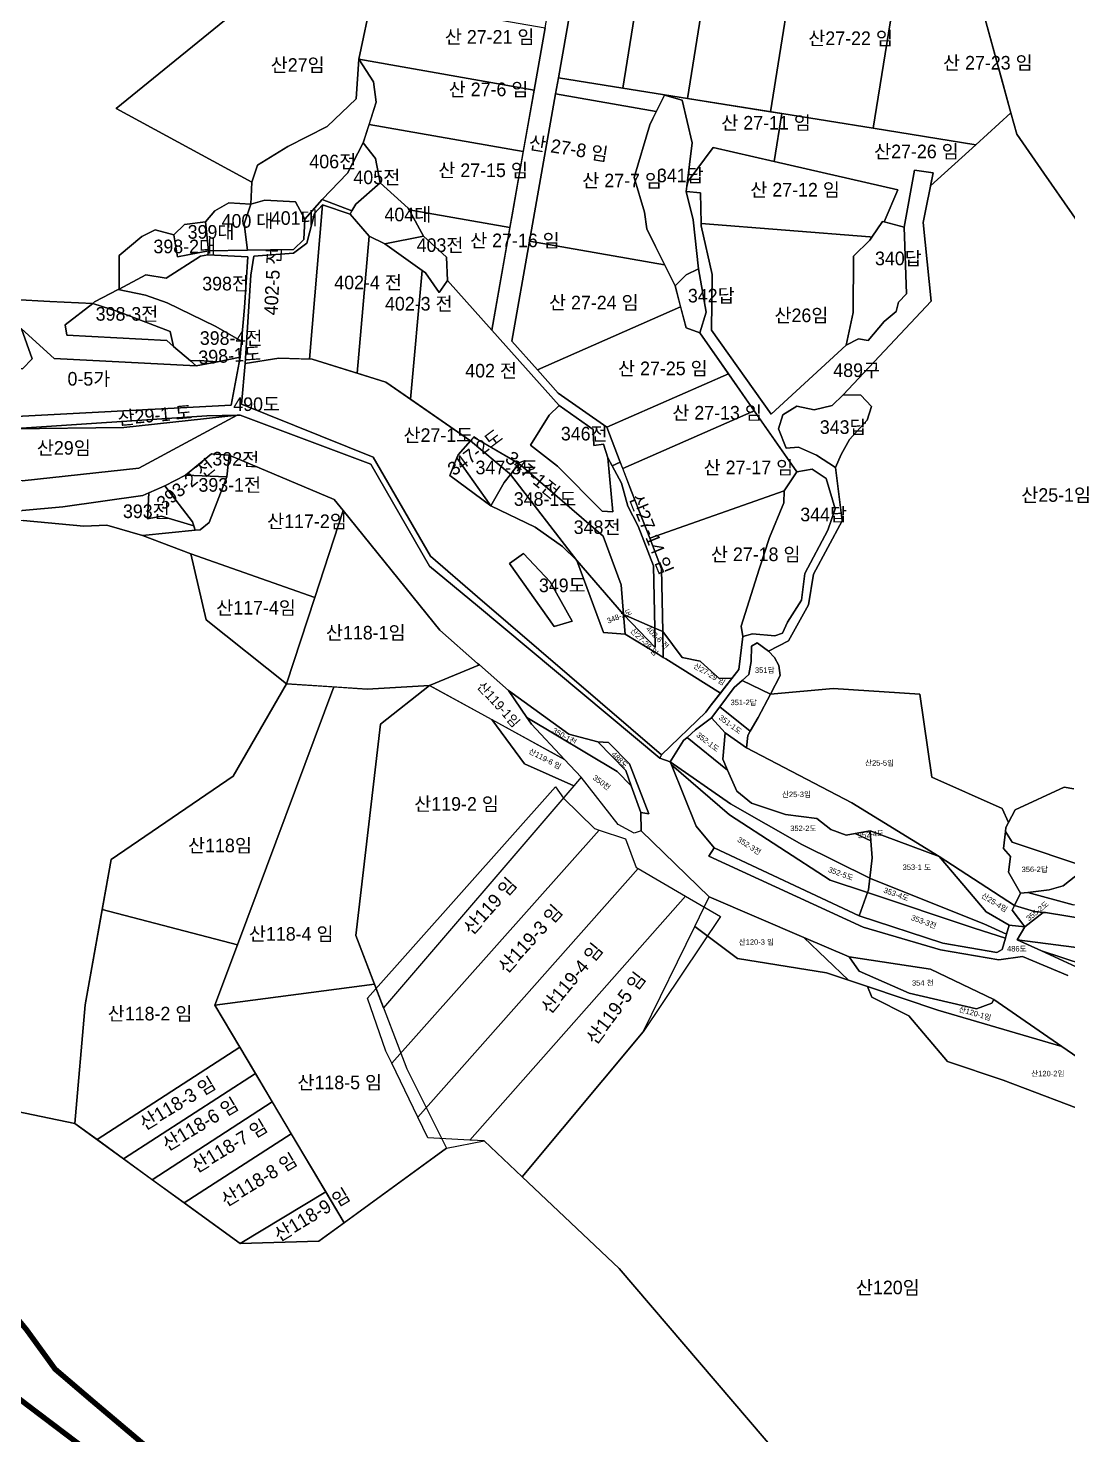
# Model space of a CAD drawing. Header units: metres. Extents: x 245462 to 249549, y 373212 to 377851.
# Drawn here: x 247891 to 248273, y 375845 to 376362 of the extents above; entities that cross this region are included whole.
import ezdxf

# ---------------------------------------------------------------- set-up
doc = ezdxf.new("R2010")
doc.units = ezdxf.units.M
doc.linetypes.add('boundary', pattern=[170, 150, -4, 4, -4, 4, -4])
for name, color, linetype in [('-00-경계_369-1 369 매입(20240430)', 7, 'Continuous'), ('-00-도시계획도로 현황측량경계', 7, 'Continuous'), ('00_지번', 6, 'Continuous'), ('00_지적', 6, 'Continuous')]:
    doc.layers.add(name, color=color, linetype=linetype)
doc.styles.get("Standard").update_dxf_attribs({"font": ''})
doc.styles.get('Standard').set_extended_font_data('Gulim')

msp = doc.modelspace()

# ---------------------------------------------------------------- linework, layer by layer
at = {"layer": '-00-경계_369-1 369 매입(20240430)', "color": 1, "linetype": 'boundary', "const_width": 2}
msp.add_lwpolyline([(247920.54, 375833.51), (247890.52, 375856.23), (247848.72, 375888.58)], dxfattribs=at)
at = {"layer": '-00-도시계획도로 현황측량경계', "color": 5, "linetype": 'boundary', "const_width": 2}
for points in [[(247876.46, 375900.6), (247890.48, 375883.74), (247901, 375869.23), (247914.72, 375857.51), (247938.6, 375837.33)], [(247920.54, 375833.51), (247890.52, 375856.23), (247848.72, 375888.58)]]:
    msp.add_lwpolyline(points, dxfattribs=at)
at = {"layer": '00_지적', "linetype": 'Continuous'}
for points in [[(248033.3, 376448.95), (247984.51, 376415.55), (247973.07, 376372.8), (247923.5, 376332.32), (247973.32, 376305.33), (247972.94, 376297.17), (247964.84, 376297.71), (247959.68, 376294.77), (247956.2, 376290.7), (247948.53, 376289.76), (247944.59, 376285.95), (247937.81, 376287.8), (247932.85, 376285.37), (247924.57, 376278.32), (247924.51, 376265.97), (247924.24, 376265.82), (247915.55, 376261.32), (247914.85, 376260.78), (247899.1, 376261.43), (247885.98, 376262.25)], [(248012.58, 376350.53), (248012.57, 376350.48), (248011.66, 376335.97), (248000.98, 376325.74), (247986.51, 376318.43), (247975.4, 376311.5), (247973.32, 376305.33), (247923.5, 376332.32), (247973.07, 376372.8), (247984.51, 376415.55), (248033.3, 376448.95), (248030.77, 376436.94), (248026.74, 376417.8), (248021.29, 376391.9), (248017.34, 376373.14), (248012.58, 376350.53)], [(248098.47, 376414.93), (248085.9, 376343.65), (248084.86, 376337.74), (248075.33, 376283.66), (248068.84, 376246.84), (248078.22, 376236.35), (248078.22, 376236.35), (248078.22, 376236.35), (248078.22, 376236.35), (248085.86, 376227.81), (248103.66, 376215.24), (248108.63, 376202.37), (248105.64, 376201.06), (248104.04, 376204.05), (248102.45, 376209.08), (248098.88, 376208.58), (248098.7, 376214.42), (248086.17, 376223.29), (248061.44, 376250.94), (248076.98, 376339.13), (248081.76, 376366.22)], [(248085.9, 376343.65), (248098.47, 376414.93), (248120.58, 376408.67), (248109.56, 376339.86), (248085.9, 376343.65)], [(248435.26, 376411.32), (248396.2, 376353.3), (248384.22, 376321.75), (248337.71, 376315.19), (248328.28, 376308.66), (248313.84, 376298.67), (248284.95, 376278.68), (248264.16, 376308.66), (248254.29, 376322.9), (248252.11, 376330.8), (248242.05, 376367.35)], [(248109.56, 376339.86), (248120.58, 376408.67), (248134.75, 376404.66), (248144.23, 376404.28), (248133.29, 376336.05), (248109.56, 376339.86)], [(248133.29, 376336.05), (248144.23, 376404.28), (248163.03, 376403.52), (248174.15, 376396.43), (248163.73, 376331.18), (248133.29, 376336.05)], [(248165.14, 376312.9), (248167.95, 376330.5), (248133.29, 376336.05), (248163.73, 376331.18), (248174.15, 376396.43), (248191.65, 376381), (248209.7, 376376.11), (248201.53, 376325.12), (248167.95, 376330.5), (248165.14, 376312.9)], [(248201.53, 376325.12), (248209.7, 376376.11), (248234.57, 376369.37), (248241.36, 376367.54), (248241.69, 376367.45), (248242.05, 376367.35), (248242.27, 376391.24), (248242.05, 376367.35), (248248.89, 376342.51), (248252.12, 376330.77), (248252.11, 376330.76), (248239.25, 376319.07), (248201.53, 376325.12)], [(248012.62, 376350.47), (248012.58, 376350.53), (248017.34, 376373.14), (248081, 376361.95), (248076.98, 376339.13), (248012.62, 376350.47)], [(248014.16, 376319.76), (248008.36, 376308.56), (247999.08, 376298.87), (247992.74, 376291.75), (247989.27, 376298.03), (247978, 376298.7), (247972.94, 376297.17), (247973.32, 376305.33), (247975.4, 376311.5), (247986.51, 376318.43), (248000.98, 376325.74), (248011.66, 376335.97), (248012.58, 376350.53), (248017.98, 376342.14), (248018.99, 376334.72), (248014.16, 376319.76)], [(248012.62, 376350.47), (248076.98, 376339.13), (248073, 376316.52), (248073, 376316.52), (248016.34, 376326.5), (248018.99, 376334.72), (248017.98, 376342.14), (248012.62, 376350.47)], [(248084.86, 376337.74), (248085.9, 376343.65), (248109.56, 376339.86), (248133.29, 376336.05), (248163.73, 376331.18), (248167.95, 376330.5), (248165.14, 376312.9), (248142.77, 376318.01), (248133.61, 376305.66), (248133.01, 376303.81), (248135.05, 376319.71), (248131.4, 376335.37), (248124.8, 376337.27), (248121.83, 376331.22), (248084.86, 376337.74)], [(248075.33, 376283.66), (248084.86, 376337.74), (248121.83, 376331.22), (248119.48, 376326.42), (248113.75, 376306.96), (248117.46, 376294.22), (248118.33, 376288.15), (248124.91, 376274.93), (248075.33, 376283.66)], [(248113.75, 376306.96), (248119.48, 376326.42), (248124.8, 376337.27), (248131.4, 376335.37), (248135.05, 376319.71), (248133.01, 376303.81), (248132.77, 376301.9), (248135.37, 376291.43), (248137.33, 376273.44), (248132.83, 376271.26), (248128.72, 376267.26), (248118.33, 376288.15), (248117.46, 376294.22), (248113.75, 376306.96)], [(248275.19, 376082.4), (248271.61, 376083.04), (248253.68, 376074.67), (248251.19, 376070.02), (248248.83, 376075.16), (248223.1, 376086.74), (248218.61, 376117.19), (248186.86, 376119.26), (248163.84, 376117.17), (248167.38, 376124.08), (248166.85, 376127.7), (248165.22, 376130.65), (248163.02, 376133.04), (248170.36, 376136.81), (248177.76, 376149.97), (248179.55, 376161.3), (248190.12, 376180.86), (248187.62, 376200.47), (248189.74, 376205.25), (248192.76, 376210.71), (248199.32, 376217.87), (248200.88, 376222.88), (248197.02, 376227), (248190.46, 376227.12), (248222.85, 376261.62), (248219.92, 376290.43), (248223.55, 376308.73), (248222.6, 376303.95), (248239.25, 376319.07), (248252.11, 376330.76), (248252.12, 376330.77), (248254.29, 376322.9), (248264.16, 376308.66), (248284.95, 376278.68)], [(248165.14, 376312.9), (248167.95, 376330.5), (248201.53, 376325.12), (248239.25, 376319.07), (248239.25, 376319.07), (248222.6, 376303.95), (248223.55, 376308.73), (248216.7, 376309.76), (248212.85, 376288.75), (248205.58, 376290.7), (248210.55, 376302.54), (248165.14, 376312.9)], [(248014.16, 376319.76), (248016.34, 376326.5), (248073, 376316.52), (248068.9, 376293.28), (248068.09, 376288.65), (248031.09, 376295.14), (248030.74, 376295.8), (248020.46, 376305.08), (248018.68, 376313.96), (248014.16, 376319.76)], [(248020.46, 376305.08), (248011.53, 376297.2), (248010, 376294.76), (247999.08, 376298.87), (248008.36, 376308.56), (248014.16, 376319.76), (248018.68, 376313.96), (248020.46, 376305.08)], [(248132.77, 376301.9), (248133.01, 376303.81), (248133.01, 376303.81), (248133.61, 376305.66), (248142.77, 376318.01), (248165.14, 376312.9), (248210.55, 376302.54), (248205.58, 376290.7), (248204.93, 376290.87), (248201, 376285.12), (248200.28, 376285.18), (248138.28, 376290.06), (248138.03, 376301.41), (248132.77, 376301.9)], [(247792.52, 376276.75), (247801.2, 376294.57), (247802.58, 376303.25), (247820, 376307.25), (247860.33, 376295.1), (247876.14, 376279.91), (247885.98, 376262.25), (247899.1, 376261.43), (247914.85, 376260.78), (247904.66, 376252.91), (247905.33, 376249.08), (247942.09, 376247.08), (247944.56, 376244.94), (247950.69, 376239.61), (247952.82, 376237.76), (247900.65, 376240.56), (247888.63, 376251.43), (247870.93, 376253.49), (247849.05, 376263.69), (247806.41, 376270.33), (247792.52, 376276.75)], [(248137.33, 376273.44), (248135.37, 376291.43), (248132.77, 376301.9), (248138.03, 376301.41), (248138.28, 376290.06), (248138.3, 376289.25), (248142.42, 376271.4), (248142.16, 376250.89), (248164.03, 376220.1), (248191.56, 376245.44), (248196.12, 376247.79), (248199.69, 376247.12), (248205.53, 376254.05), (248209.99, 376257.84), (248210.84, 376261.19), (248213.73, 376264.33), (248212.85, 376288.75), (248216.7, 376309.76), (248223.55, 376308.73), (248219.92, 376290.43), (248222.85, 376261.62), (248190.46, 376227.12), (248186.43, 376223.26), (248179.88, 376221.62), (248173.44, 376223.04), (248168.35, 376219.85), (248166.76, 376214.73), (248169.59, 376207.53), (248174.07, 376207.97), (248180.73, 376204.94), (248187.62, 376200.47), (248190.12, 376180.86), (248179.55, 376161.3), (248177.76, 376149.97), (248170.36, 376136.81), (248163.02, 376133.04), (248158.9, 376136.09), (248156.81, 376134.88), (248156.63, 376129.18), (248155.8, 376124.45), (248153.38, 376122.26), (248150.45, 376119.61), (248145.13, 376112.48), (248142.17, 376108.52), (248136.3, 376104.05), (248133.16, 376101.29), (248131.88, 376100.16), (248126.97, 376092.3), (248123.1, 376093.73), (248123.75, 376094.91), (248139.98, 376110.56), (248141.68, 376112.75), (248152.17, 376126.22), (248153.68, 376138.34), (248157.15, 376139.32), (248165.43, 376138.62), (248168.18, 376139.63), (248170, 376143.69), (248175.16, 376151.68), (248176.46, 376161.56), (248184.91, 376177.5), (248187.52, 376185.31), (248184.23, 376196.45), (248179.11, 376199.85), (248173.43, 376198.82), (248137.8, 376249.97), (248140.16, 376257.52), (248137.33, 376273.44)], [(248019.42, 376304.17), (248020.46, 376305.08), (248030.74, 376295.8), (248031.09, 376295.14), (248036.3, 376285.4), (248022.13, 376282.66), (248016.39, 376285.49), (248009.4, 376293.57), (248010, 376294.76), (248011.53, 376297.2), (248019.42, 376304.17)], [(247879.57, 376218.84), (247965.72, 376223.37), (247968.99, 376240.98), (247969.52, 376246.86), (247970.63, 376259.28), (247971.84, 376277.83), (247957.14, 376278.56), (247957.33, 376280.01), (247971.72, 376280.29), (247988.58, 376280.54), (247992.4, 376284.18), (247992.74, 376291.75), (247999.08, 376298.87)], [(247999.08, 376298.87), (248010, 376294.76), (248009.4, 376293.57), (247999.18, 376296.95), (247996.25, 376293.8), (247993.49, 376282.92), (247988.55, 376279.19), (247973.98, 376278.17), (247972.87, 376271.17), (247970.83, 376238.67), (247969.54, 376223.71), (248017.82, 376204.25), (248038.88, 376167.88), (248056.19, 376153), (248123.75, 376094.91), (248123.1, 376093.73), (248056.19, 376149.67), (248038.55, 376164.21), (248016.97, 376201.65), (247969.04, 376219.72), (247967.85, 376219.66), (247956.72, 376219.39), (247884.97, 376214.66)], [(247972.94, 376297.17), (247970.41, 376290.03), (247971.72, 376280.29), (247957.33, 376280.01), (247956.2, 376290.7), (247959.68, 376294.77), (247964.84, 376297.71), (247972.94, 376297.17)], [(247972.94, 376297.17), (247978, 376298.7), (247989.27, 376298.03), (247992.74, 376291.75), (247992.4, 376284.18), (247988.58, 376280.54), (247971.72, 376280.29), (247970.41, 376290.03), (247972.94, 376297.17)], [(247988.55, 376279.19), (247993.49, 376282.92), (247996.25, 376293.8), (247999.18, 376296.95), (247994.43, 376240.28), (247983.14, 376240.66), (247970.83, 376238.67), (247972.87, 376271.17), (247973.98, 376278.17), (247988.55, 376279.19)], [(248009.4, 376293.57), (248016.39, 376285.49), (248011.92, 376235.11), (247995.38, 376240.25), (247994.43, 376240.28), (247999.18, 376296.95), (248009.4, 376293.57)], [(248036.3, 376285.4), (248031.09, 376295.14), (248068.09, 376288.65), (248061.44, 376250.94), (248045.1, 376269.22), (248044.73, 376277.79), (248036.3, 376285.4)], [(247957.33, 376280.01), (247957.14, 376278.56), (247954.38, 376278.12), (247941.87, 376270), (247934.36, 376271.26), (247924.51, 376265.97), (247924.57, 376278.32), (247932.85, 376285.37), (247937.81, 376287.8), (247944.59, 376285.95), (247945.95, 376277.92), (247957.33, 376280.01)], [(247956.2, 376290.7), (247957.33, 376280.01), (247945.95, 376277.92), (247944.59, 376285.95), (247948.53, 376289.76), (247956.2, 376290.7)], [(248191.56, 376245.44), (248164.03, 376220.1), (248142.16, 376250.89), (248142.42, 376271.4), (248138.3, 376289.25), (248138.28, 376290.06), (248200.28, 376285.18), (248201, 376285.12), (248200.23, 376284), (248194.22, 376278.11), (248194.18, 376257.45), (248191.56, 376245.44)], [(248191.56, 376245.44), (248194.18, 376257.45), (248194.22, 376278.11), (248200.23, 376284), (248201, 376285.12), (248204.93, 376290.87), (248205.58, 376290.7), (248212.85, 376288.75), (248213.73, 376264.33), (248210.84, 376261.19), (248209.99, 376257.84), (248205.53, 376254.05), (248199.69, 376247.12), (248196.12, 376247.79), (248191.56, 376245.44)], [(248022.13, 376282.66), (248035.81, 376272.9), (248031.61, 376225.53), (248022.51, 376231.82), (248011.92, 376235.11), (248016.39, 376285.49), (248022.13, 376282.66)], [(248022.13, 376282.66), (248036.3, 376285.4), (248044.73, 376277.79), (248045.1, 376269.22), (248042.09, 376264.71), (248037.03, 376272.03), (248035.81, 376272.9), (248022.13, 376282.66)], [(248130.74, 376259.5), (248078.22, 376236.35), (248068.84, 376246.84), (248075.33, 376283.66), (248124.91, 376274.93), (248128.72, 376267.26), (248130.74, 376259.5)], [(247924.51, 376265.97), (247934.36, 376271.26), (247941.87, 376270), (247954.38, 376278.12), (247957.14, 376278.56), (247971.84, 376277.83), (247970.63, 376259.28), (247969.52, 376246.86), (247959.81, 376252.4), (247942.16, 376260.94), (247934.19, 376263.75), (247924.24, 376265.82), (247924.51, 376265.97)], [(248109.82, 376146.46), (248108.94, 376157.42), (248102.32, 376175.26), (248071.41, 376201.99), (248056.18, 376210.79), (248056.18, 376210.91), (248054.81, 376211.7), (248053.64, 376210.3), (248031.61, 376225.52), (248031.61, 376225.53), (248035.81, 376272.9), (248037.03, 376272.03), (248042.09, 376264.71), (248043.5, 376266.82), (248045.1, 376269.22), (248061.44, 376250.94), (248086.17, 376223.29), (248082.57, 376219.79), (248082.47, 376219.69), (248075.62, 376208.72), (248085.53, 376200.95), (248101.99, 376184.37), (248105.82, 376184.22), (248104.04, 376204.05), (248105.64, 376201.06), (248109.06, 376194.66), (248111.37, 376186.24), (248115.18, 376178.9), (248120.8, 376164.28), (248121.26, 376141.49), (248109.82, 376146.46)], [(248128.72, 376267.26), (248132.83, 376271.26), (248137.33, 376273.44), (248140.16, 376257.52), (248137.8, 376249.97), (248132.77, 376251.74), (248128.72, 376267.26)], [(247914.85, 376260.78), (247915.55, 376261.32), (247924.24, 376265.82), (247934.19, 376263.75), (247942.16, 376260.94), (247959.81, 376252.4), (247969.52, 376246.86), (247968.99, 376240.98), (247960.62, 376239.31), (247954.03, 376239.77), (247950.69, 376239.61), (247944.56, 376244.94), (247943.25, 376250.47), (247924.41, 376257.61), (247914.85, 376260.78)], [(247914.85, 376260.78), (247924.41, 376257.61), (247943.25, 376250.47), (247944.56, 376244.94), (247942.09, 376247.08), (247905.33, 376249.08), (247904.66, 376252.91), (247914.85, 376260.78)], [(247835.26, 376256.86), (247860.94, 376254.9), (247870.93, 376253.49), (247888.63, 376251.43), (247892.64, 376240.38), (247889.04, 376236.77), (247880.13, 376237.38), (247876.92, 376237.6), (247869.54, 376238.11), (247858.34, 376238.88), (247859.09, 376242.22), (247832.38, 376246.87), (247835.26, 376256.86)], [(248148.31, 376234.88), (248103.66, 376215.24), (248085.86, 376227.81), (248078.22, 376236.35), (248078.22, 376236.35), (248130.74, 376259.5), (248132.77, 376251.74), (248137.8, 376249.97), (248148.31, 376234.88)], [(247968.99, 376240.98), (247965.72, 376223.37), (247879.57, 376218.84), (247880.13, 376237.38), (247889.04, 376236.77), (247892.64, 376240.38), (247888.63, 376251.43), (247900.65, 376240.56), (247952.82, 376237.76), (247960.62, 376239.31), (247968.99, 376240.98)], [(247950.69, 376239.61), (247954.03, 376239.77), (247960.62, 376239.31), (247952.82, 376237.76), (247950.69, 376239.61)], [(248124.42, 376130.72), (248125.31, 376130.16), (248145.44, 376117.58), (248141.68, 376112.75), (248139.98, 376110.56), (248123.75, 376094.91), (248056.19, 376153), (248038.88, 376167.88), (248017.82, 376204.25), (247969.54, 376223.71), (247970.83, 376238.67), (247983.14, 376240.66), (247995.38, 376240.25), (248022.51, 376231.82), (248053.65, 376210.26), (248049.08, 376205.17), (248048.59, 376203.97), (248045.97, 376197.53), (248061.07, 376186.37), (248077.39, 376178.57), (248087.34, 376171.48), (248092.68, 376166.25), (248102.5, 376139.79), (248110.39, 376139.25), (248122.47, 376131.94), (248124.42, 376130.72)], [(248103.66, 376215.24), (248148.31, 376234.88), (248157.78, 376221.28), (248109.53, 376200.07), (248108.63, 376202.37), (248103.66, 376215.24)], [(248187.62, 376200.47), (248180.73, 376204.94), (248174.07, 376207.97), (248169.59, 376207.53), (248166.76, 376214.73), (248168.35, 376219.85), (248173.44, 376223.04), (248179.88, 376221.62), (248186.43, 376223.26), (248190.46, 376227.12), (248197.02, 376227), (248200.88, 376222.88), (248199.32, 376217.87), (248192.76, 376210.71), (248189.74, 376205.25), (248187.62, 376200.47)], [(247864.06, 376196.32), (247869.33, 376214.12), (247870.83, 376214.03), (247884.97, 376214.66), (247926.27, 376215.16), (247967.85, 376219.66), (247931.76, 376200.17), (247888.95, 376195.53), (247864.06, 376196.32)], [(247884.97, 376214.66), (247956.72, 376219.39), (247967.85, 376219.66), (247926.27, 376215.16), (247884.97, 376214.66)], [(247888.95, 376195.53), (247931.76, 376200.17), (247967.85, 376219.66), (247969.04, 376219.72), (248016.97, 376201.65), (248038.55, 376164.21), (248056.19, 376149.67), (248123.1, 376093.73), (248126.97, 376092.3), (248127.41, 376091.21), (248136.49, 376068.7), (248143.06, 376060.74), (248141.2, 376057.7), (248197.78, 376031.53), (248226.29, 376023.2), (248247.72, 376019.61), (248256.32, 376020.83), (248273.03, 376013.77)], [(248082.47, 376219.69), (248086.17, 376223.29), (248098.7, 376214.42), (248098.88, 376208.58), (248102.45, 376209.08), (248104.04, 376204.05), (248105.82, 376184.22), (248101.99, 376184.37), (248085.53, 376200.95), (248075.62, 376208.72), (248082.47, 376219.69)], [(248109.53, 376200.07), (248157.78, 376221.28), (248173.43, 376198.82), (248168.83, 376191.91), (248119.42, 376174.48), (248112.79, 376191.62), (248109.53, 376200.07)], [(248048.59, 376203.97), (248049.08, 376205.17), (248053.65, 376210.26), (248067.94, 376198.28), (248068.25, 376197.88), (248065.98, 376194.92), (248061.07, 376186.37), (248048.59, 376203.97)], [(248071.41, 376201.99), (248068.25, 376197.88), (248067.94, 376198.28), (248053.65, 376210.26), (248054.83, 376211.57), (248071.41, 376201.99)], [(248320.69, 375953.4), (248270.85, 375987.75), (248245.88, 376004.96), (248222.52, 376016.14), (248192.69, 376020.72), (248176.08, 376027.82), (248141.27, 376042.71), (248116.24, 376066.92), (248116.12, 376073.67), (248119.1, 376073.26), (248111.94, 376091.55), (248104.24, 376099.42), (248100.42, 376099.68), (248089.66, 376102.52), (248067.53, 376118.54), (248056.86, 376127.92), (248056.19, 376128.51), (248042.34, 376140.74), (248006.8, 376184.61), (248003.51, 376188.67), (247964.98, 376204.98), (247958.42, 376205.52), (247948.88, 376197.61), (247941.27, 376193.7), (247933.23, 376190.22), (247903.85, 376185.96), (247888.91, 376184.72)], [(247964.98, 376204.98), (248003.51, 376188.67), (248006.8, 376184.61), (247996.37, 376152.73), (247950.9, 376168.76), (247933.1, 376175.46), (247952.44, 376177.41), (247954.32, 376177.6), (247957.56, 376180.27), (247964.11, 376197.04), (247964.98, 376204.98)], [(247948.88, 376197.61), (247958.42, 376205.52), (247964.98, 376204.98), (247964.11, 376197.04), (247948.88, 376197.61)], [(248048.59, 376203.97), (248061.07, 376186.37), (248045.97, 376197.53), (248048.59, 376203.97)], [(248068.25, 376197.88), (248071.41, 376201.99), (248102.32, 376175.26), (248108.94, 376157.42), (248109.82, 376146.46), (248092.68, 376166.25), (248068.25, 376197.88)], [(248121.26, 376141.49), (248120.8, 376164.28), (248115.18, 376178.9), (248111.37, 376186.24), (248109.06, 376194.66), (248105.64, 376201.06), (248108.63, 376202.37), (248112.79, 376191.62), (248119.42, 376174.48), (248123.77, 376163.25), (248124.23, 376140.26), (248121.26, 376141.49)], [(248153.68, 376138.34), (248153.02, 376142.14), (248159.65, 376163.17), (248163.44, 376174.78), (248168.74, 376187.47), (248168.83, 376191.91), (248173.43, 376198.82), (248179.11, 376199.85), (248184.23, 376196.45), (248187.52, 376185.31), (248184.91, 376177.5), (248176.46, 376161.56), (248175.16, 376151.68), (248170, 376143.69), (248168.18, 376139.63), (248165.43, 376138.62), (248157.15, 376139.32), (248153.68, 376138.34)], [(247935.45, 376191.18), (247941.27, 376193.7), (247951.46, 376180.49), (247951.94, 376178.99), (247940.08, 376182.54), (247934.98, 376181.64), (247935.45, 376191.18)], [(247948.88, 376197.61), (247964.11, 376197.04), (247957.56, 376180.27), (247954.32, 376177.6), (247952.44, 376177.41), (247951.46, 376180.49), (247941.27, 376193.7), (247948.88, 376197.61)], [(248068.25, 376197.88), (248092.68, 376166.25), (248087.34, 376171.48), (248077.39, 376178.57), (248061.07, 376186.37), (248065.98, 376194.92), (248068.25, 376197.88)], [(247951.94, 376178.99), (247952.44, 376177.41), (247933.1, 376175.46), (247920.06, 376179.22), (247911.6, 376178.88), (247889.23, 376180.99), (247870.64, 376178.94), (247869.31, 376184.43), (247888.91, 376184.72), (247903.85, 376185.96), (247933.23, 376190.22), (247935.45, 376191.18), (247934.98, 376181.64), (247940.08, 376182.54), (247951.94, 376178.99)], [(248124.23, 376140.26), (248123.77, 376163.25), (248119.42, 376174.48), (248168.83, 376191.91), (248168.74, 376187.47), (248163.44, 376174.78), (248159.65, 376163.17), (248153.02, 376142.14), (248153.68, 376138.34), (248152.17, 376126.22), (248149.63, 376122.95), (248144.87, 376123.02), (248137.91, 376129.32), (248131.36, 376130.67), (248124.23, 376140.26)], [(247996.37, 376152.73), (248006.8, 376184.61), (248042.34, 376140.74), (248056.19, 376128.51), (248056.86, 376127.92), (248038.57, 376120.37), (248015.59, 376118.99), (247986, 376121.03), (247996.37, 376152.73)], [(247889.23, 376180.99), (247911.6, 376178.88), (247920.06, 376179.22), (247933.1, 376175.46), (247950.9, 376168.76), (247956.45, 376144.47), (247986, 376121.03), (247966.4, 376087.09), (247921.59, 376056.42), (247912.09, 376003.08), (247908.23, 375959.51), (247849.82, 375971.55)], [(247996.37, 376152.73), (247986, 376121.03), (247956.45, 376144.47), (247950.9, 376168.76), (247996.37, 376152.73)], [(248073.1, 376168.87), (248067.9, 376165.25), (248084.31, 376142.04), (248090.91, 376144.02), (248082.85, 376158.44), (248073.1, 376168.87)], [(248084.31, 376142.04), (248067.9, 376165.25), (248073.1, 376168.87), (248082.85, 376158.44), (248090.91, 376144.02), (248084.31, 376142.04)], [(248110.39, 376139.25), (248102.5, 376139.79), (248092.68, 376166.25), (248109.82, 376146.46), (248110.39, 376139.25)], [(248110.39, 376139.25), (248109.82, 376146.46), (248121.4, 376134.32), (248121.26, 376141.49), (248124.23, 376140.26), (248124.41, 376131.12), (248124.42, 376130.72), (248122.47, 376131.94), (248110.39, 376139.25)], [(248121.26, 376141.49), (248121.4, 376134.32), (248109.82, 376146.46), (248121.26, 376141.49)], [(248124.42, 376130.72), (248124.41, 376131.12), (248124.23, 376140.26), (248131.36, 376130.67), (248137.91, 376129.32), (248144.87, 376123.02), (248149.63, 376122.95), (248145.44, 376117.58), (248125.31, 376130.16), (248124.42, 376130.72)], [(248163.02, 376133.04), (248165.22, 376130.65), (248166.85, 376127.7), (248167.38, 376124.08), (248163.84, 376117.17), (248153.38, 376122.26), (248155.8, 376124.45), (248156.63, 376129.18), (248156.81, 376134.88), (248158.9, 376136.09), (248163.02, 376133.04)], [(248038.57, 376120.37), (248056.86, 376127.92), (248067.53, 376118.54), (248074.29, 376108.59), (248075.97, 376106.11), (248088.11, 376093.22), (248038.57, 376120.37)], [(247918.33, 376038.09), (247921.59, 376056.42), (247966.4, 376087.09), (247986, 376121.03), (248003.39, 376119.83), (247967.98, 376025.15), (247918.33, 376038.09)], [(248163.84, 376117.17), (248159.21, 376108.57), (248156.34, 376103.54), (248145.13, 376112.48), (248150.45, 376119.61), (248153.38, 376122.26), (248163.84, 376117.17)], [(248018.31, 376010.67), (247959.68, 376002.97), (247967.98, 376025.15), (248003.39, 376119.83), (248015.59, 376118.99), (248038.57, 376120.37), (248020.54, 376106.12), (248011.45, 376028.54), (248018.31, 376010.67)], [(248091.5, 376083.57), (248021.66, 376001.95), (248011.45, 376028.54), (248020.54, 376106.12), (248038.57, 376120.37), (248061.44, 376107.83), (248073.42, 376091.64), (248091.5, 376083.57)], [(248074.29, 376108.59), (248067.53, 376118.54), (248089.66, 376102.52), (248100.42, 376099.68), (248110.66, 376089.11), (248112.63, 376083.56), (248107.42, 376088.8), (248074.29, 376108.59)], [(248163.84, 376117.17), (248186.86, 376119.26), (248218.61, 376117.19), (248223.1, 376086.74), (248248.83, 376075.16), (248251.19, 376070.02), (248250.2, 376068.17), (248250.05, 376066.73), (248249.38, 376060.53), (248251.89, 376057.61), (248251.25, 376051.74), (248255.62, 376044.03), (248253.4, 376039.6), (248225.71, 376057.6), (248193.67, 376077.29), (248154.97, 376097.5), (248155.48, 376102.03), (248156.34, 376103.54), (248159.21, 376108.57), (248163.84, 376117.17)], [(248145.13, 376112.48), (248156.34, 376103.54), (248155.48, 376102.03), (248154.97, 376097.5), (248147.2, 376102.93), (248142.17, 376108.52), (248145.13, 376112.48)], [(248091.5, 376083.57), (248073.42, 376091.64), (248061.44, 376107.83), (248088.11, 376093.22), (248094.21, 376086.74), (248091.5, 376083.57)], [(248088.11, 376093.22), (248075.97, 376106.11), (248074.29, 376108.59), (248107.42, 376088.8), (248112.63, 376083.56), (248116.12, 376073.67), (248116.24, 376066.92), (248113.68, 376066.18), (248107.78, 376069.33), (248094.21, 376086.74), (248088.11, 376093.22)], [(248142.17, 376108.52), (248147.2, 376102.93), (248146.25, 376093.25), (248148.03, 376089.26), (248133.16, 376101.29), (248136.3, 376104.05), (248142.17, 376108.52)], [(248133.16, 376101.29), (248148.03, 376089.26), (248151.37, 376081.56), (248156.79, 376077.16), (248169.36, 376072.95), (248180.78, 376071.53), (248185.9, 376067.44), (248191.6, 376065.43), (248194.92, 376066.02), (248200.68, 376063.26), (248201.19, 376057.08), (248200.31, 376049.63), (248175.24, 376061.95), (248149.08, 376076.92), (248126.97, 376092.3), (248131.88, 376100.16), (248133.16, 376101.29)], [(248154.97, 376097.5), (248193.67, 376077.29), (248225.71, 376057.6), (248200.37, 376066.96), (248194.92, 376066.02), (248191.6, 376065.43), (248185.9, 376067.44), (248180.78, 376071.53), (248169.36, 376072.95), (248156.79, 376077.16), (248151.37, 376081.56), (248148.03, 376089.26), (248146.25, 376093.25), (248147.2, 376102.93), (248154.97, 376097.5)], [(248112.63, 376083.56), (248110.66, 376089.11), (248100.42, 376099.68), (248104.24, 376099.42), (248111.94, 376091.55), (248119.1, 376073.26), (248116.12, 376073.67), (248112.63, 376083.56)], [(248127.41, 376091.21), (248126.97, 376092.3), (248149.08, 376076.92), (248175.24, 376061.95), (248200.31, 376049.63), (248199.79, 376045.25), (248199.44, 376044.29), (248185.66, 376048.91), (248148.74, 376072.85), (248127.41, 376091.21)], [(248143.06, 376060.74), (248136.49, 376068.7), (248127.41, 376091.21), (248148.74, 376072.85), (248185.66, 376048.91), (248199.44, 376044.29), (248196.35, 376035.75), (248143.06, 376060.74)], [(248087.71, 376078.93), (248099.18, 376067.83), (248100.85, 376067.28), (248024.65, 375981.64), (248022.54, 375985.97), (248015.82, 376005.48), (248084.86, 376083.1), (248087.71, 376078.93)], [(248279.98, 376053.68), (248252.5, 376062.77), (248250.05, 376066.73), (248250.2, 376068.17), (248251.19, 376070.02), (248253.68, 376074.67), (248271.61, 376083.04), (248275.19, 376082.4)], [(248110.59, 376064.06), (248114.42, 376053.56), (248115.22, 376053.1), (248034.29, 375961.79), (248024.65, 375981.64), (248100.85, 376067.28), (248110.59, 376064.06)], [(248194.92, 376066.02), (248200.37, 376066.96), (248200.68, 376063.26), (248194.92, 376066.02)], [(248200.37, 376066.96), (248225.71, 376057.6), (248234.85, 376046.88), (248242.97, 376037.17), (248251.5, 376032.38), (248250.53, 376029.03), (248242.18, 376032.81), (248200.78, 376049.4), (248200.31, 376049.63), (248201.19, 376057.08), (248200.68, 376063.26), (248200.37, 376066.96)], [(248250.05, 376066.73), (248252.5, 376062.77), (248279.98, 376053.68), (248271.29, 376046.82), (248266.14, 376045.25), (248258.29, 376044.34), (248255.62, 376044.03), (248251.25, 376051.74), (248251.89, 376057.61), (248249.38, 376060.53), (248250.05, 376066.73)], [(248273.03, 376013.77), (248256.32, 376020.83), (248247.72, 376019.61), (248226.29, 376023.2), (248197.78, 376031.53), (248141.2, 376057.7), (248143.06, 376060.74)], [(248143.06, 376060.74), (248196.35, 376035.75), (248227.11, 376025.7), (248246.96, 376022.34), (248248.9, 376023.41), (248250.08, 376027.5), (248250.53, 376029.03), (248251.5, 376032.38), (248257.17, 376031.76), (248254.34, 376026.95), (248263.35, 376022.84), (248279.27, 376015.58)], [(248234.85, 376046.88), (248225.71, 376057.6), (248253.4, 376039.6), (248252.54, 376037.89), (248257.17, 376031.76), (248251.5, 376032.38), (248242.97, 376037.17), (248234.85, 376046.88)], [(248279.98, 376053.68), (248281.99, 376055.27), (248284.46, 376055.85), (248298.65, 376053.3), (248296.75, 376048.14), (248293.9, 376040.42), (248287.35, 376037.79), (248275, 376039.83), (248258.29, 376044.34), (248266.14, 376045.25), (248271.29, 376046.82), (248279.98, 376053.68)], [(248132.51, 376043.03), (248053.35, 375953.34), (248037.97, 375954.22), (248034.29, 375961.79), (248115.22, 376053.1), (248132.51, 376043.03)], [(248200.31, 376049.63), (248200.78, 376049.4), (248242.18, 376032.81), (248250.53, 376029.03), (248250.08, 376027.5), (248238.61, 376031.17), (248199.44, 376044.29), (248199.79, 376045.25), (248200.31, 376049.63)], [(248196.35, 376035.75), (248199.44, 376044.29), (248238.61, 376031.17), (248250.08, 376027.5), (248248.9, 376023.41), (248246.96, 376022.34), (248227.11, 376025.7), (248196.35, 376035.75)], [(248302.83, 376030.71), (248264.77, 376036.92), (248263.94, 376037.01), (248260.73, 376037.35), (248253.4, 376039.6), (248255.62, 376044.03), (248258.29, 376044.34)], [(248258.29, 376044.34), (248275, 376039.83)], [(247908.23, 375959.51), (247912.09, 376003.08), (247918.33, 376038.09), (247967.98, 376025.15), (247959.68, 376002.97), (247968.86, 375987.52), (247916.41, 375953.57), (247908.23, 375959.51)], [(248145.44, 376035.5), (248116.98, 375993.12), (248072.56, 375939.83), (248058.58, 375953.03), (248056.19, 375953.17), (248053.35, 375953.34), (248132.51, 376043.03), (248145.44, 376035.5)], [(248135.94, 376031.83), (248141.27, 376042.71), (248176.08, 376027.82), (248192.48, 376012.15), (248184.38, 376014.85), (248151.65, 376020.11), (248135.94, 376031.83)], [(248253.4, 376039.6), (248260.73, 376037.35), (248263.94, 376037.01), (248257.17, 376031.76), (248252.54, 376037.89), (248253.4, 376039.6)], [(248263.94, 376037.01), (248264.77, 376036.92), (248302.83, 376030.71), (248341.75, 376025.98), (248351.73, 376019.72), (248361.27, 376014), (248338.07, 376016.42), (248293.2, 376021.94), (248254.34, 376026.95), (248257.17, 376031.76), (248263.94, 376037.01)], [(248203.24, 375794.93), (248108.19, 375906.22), (248072.56, 375939.83), (248116.98, 375993.12), (248135.94, 376031.83), (248151.65, 376020.11), (248184.38, 376014.85), (248192.48, 376012.15), (248199.45, 376009.81)], [(248203.24, 375794.93), (248108.19, 375906.22), (248072.56, 375939.83), (248116.98, 375993.12), (248135.94, 376031.83), (248151.65, 376020.11), (248184.38, 376014.85), (248192.48, 376012.15), (248199.45, 376009.81)], [(248176.08, 376027.82), (248192.69, 376020.72), (248196.3, 376015.47), (248214.71, 376007.35), (248239.45, 376001.55), (248245.03, 376003.67), (248245.88, 376004.96), (248270.85, 375987.75), (248225.22, 376001.14), (248199.45, 376009.81), (248192.48, 376012.15), (248176.08, 376027.82)], [(248294.37, 376012.74), (248263.35, 376022.84), (248254.34, 376026.95), (248293.2, 376021.94)], [(248320.9, 376011.22), (248321.15, 376002.08), (248332.56, 375993.84), (248279.27, 376015.58), (248263.35, 376022.84), (248294.37, 376012.74), (248320.9, 376011.22)], [(248192.69, 376020.72), (248222.52, 376016.14), (248245.88, 376004.96), (248245.03, 376003.67), (248239.45, 376001.55), (248214.71, 376007.35), (248196.3, 376015.47), (248192.69, 376020.72)], [(247959.68, 376002.97), (248018.31, 376010.67), (248030.26, 375979.55), (248044.75, 375950.38), (248007.17, 375923.01), (247968.86, 375987.52), (247959.68, 376002.97)], [(248199.45, 376009.81), (248201.04, 376005.82), (248214.61, 375999.02), (248228.82, 375982.22), (248249.2, 375975.39), (248319.01, 375948.97), (248316.03, 375941.1), (248316.85, 375928.77), (248317.74, 375922.13), (248316.28, 375918.78), (248317.19, 375912.85), (248322.86, 375910.35), (248322.96, 375907.24), (248328.24, 375900.55), (248332.09, 375890.43), (248332.86, 375880.89), (248333.58, 375873.63), (248340.22, 375867.18), (248345.11, 375866.25), (248361.93, 375867.79), (248367.69, 375867.36), (248376.46, 375855.28), (248381.09, 375853.16), (248391.29, 375838.45)], [(248199.45, 376009.81), (248201.04, 376005.82), (248214.61, 375999.02), (248228.82, 375982.22), (248249.2, 375975.39), (248319.01, 375948.97), (248316.03, 375941.1), (248316.85, 375928.77), (248317.74, 375922.13), (248316.28, 375918.78), (248317.19, 375912.85), (248322.86, 375910.35), (248322.96, 375907.24), (248328.24, 375900.55), (248332.09, 375890.43), (248332.86, 375880.89), (248333.58, 375873.63), (248340.22, 375867.18), (248345.11, 375866.25), (248361.93, 375867.79), (248367.69, 375867.36), (248376.46, 375855.28), (248381.09, 375853.16), (248391.29, 375838.45)], [(248199.45, 376009.81), (248225.22, 376001.14), (248270.85, 375987.75), (248320.69, 375953.4), (248319.01, 375948.97), (248249.2, 375975.39), (248228.82, 375982.22), (248214.61, 375999.02), (248201.04, 376005.82), (248199.45, 376009.81)], [(247974.58, 375977.88), (247926.11, 375946.51), (247916.41, 375953.57), (247968.86, 375987.52), (247974.58, 375977.88)], [(247980.8, 375967.41), (247936.72, 375938.8), (247926.11, 375946.51), (247974.58, 375977.88), (247980.8, 375967.41)], [(247849.82, 375971.55), (247908.23, 375959.51), (247968.98, 375915.36), (247997.94, 375916.28), (248044.75, 375950.38), (248058.58, 375953.03), (248072.56, 375939.83), (248108.19, 375906.22), (248203.24, 375794.93), (248223.28, 375768.85), (248219.06, 375765.26), (248219, 375757.79), (248215.11, 375756.22), (248213.55, 375746.07), (248204.5, 375744.56), (248197.66, 375741.88), (248169.82, 375726.84), (248156.2, 375724.09), (248127.33, 375717.52), (248090.99, 375712.91), (248056.19, 375709.74), (247894.26, 375707.57), (247888.62, 375710.13)], [(247987.75, 375955.72), (247948.43, 375930.29), (247936.72, 375938.8), (247980.8, 375967.41), (247987.75, 375955.72)], [(248000.43, 375934.37), (247968.98, 375915.36), (247948.43, 375930.29), (247987.75, 375955.72), (248000.43, 375934.37)], [(248007.17, 375923.01), (247997.94, 375916.28), (247968.98, 375915.36), (248000.43, 375934.37), (248007.17, 375923.01)]]:
    msp.add_lwpolyline(points, dxfattribs=at)

# ---------------------------------------------------------------- texts
at = {"layer": '00_지번', "attachment_point": 7}
for s, insert, char_height in [('산 27-21 임', (248044.17, 376355.73), 5), ('산27-22 임', (248177.66, 376355.22), 5), ('산27임', (247980.2, 376345.39), 5), ('산 27-23 임', (248227.17, 376346.23), 5), ('산 27-6 임', (248045.59, 376336.44), 5), ('산 27-11 임', (248145.7, 376324.16), 5), ('산27-26 임', (248201.84, 376313.63), 5), ('406전', (247994.42, 376309.99), 5), ('산 27-15 임', (248041.77, 376306.72), 5), ('405전', (248010.59, 376304.18), 5), ('산 27-7 임', (248094.65, 376302.96), 5), ('341답', (248122.06, 376304.84), 5), ('산 27-12 임', (248156.36, 376299.57), 5), ('404대', (248022.01, 376290.39), 5), ('400 대', (247962.18, 376288.03), 5), ('401대', (247980.26, 376289.09), 5), ('399대', (247949.71, 376283.99), 5), ('산 27-16 임', (248053.46, 376280.95), 5), ('398-2대', (247937.14, 376278.65), 5), ('403전', (248033.82, 376279.28), 5), ('340답', (248202.18, 376274.36), 5), ('398전', (247955.06, 376265.13), 5), ('402-4 전', (248003.56, 376265.54), 5), ('342답', (248133.45, 376260.67), 5), ('402-3 전', (248022.2, 376257.74), 5), ('산 27-24 임', (248082.43, 376258.12), 5), ('398-3전', (247915.92, 376254.01), 5), ('산26임', (248165.23, 376253.42), 5), ('398-4전', (247954.18, 376245.13), 5), ('산 27-25 임', (248107.8, 376233.93), 5), ('0-5가', (247905.58, 376230.04), 5), ('402 전', (248051.67, 376233.14), 5), ('489구', (248186.86, 376233.18), 5), ('490도', (247966.47, 376221.15), 5), ('산 27-13 임', (248127.72, 376217.63), 5), ('산27-1도', (248028.98, 376209.46), 5), ('346전', (248086.79, 376210.01), 5), ('343답', (248181.91, 376212.39), 5), ('산29임', (247894.3, 376204.73), 5), ('산 27-17 임', (248139.22, 376197.54), 5), ('347-3도', (248055.44, 376197.92), 5), ('393-1전', (247953.67, 376191.17), 5), ('산25-1임', (248255.89, 376187.41), 5), ('348-1도', (248069.5, 376186.31), 5), ('393전', (247925.94, 376181.49), 5), ('산117-2임', (247978.89, 376177.77), 5), ('344답', (248174.73, 376180.27), 5), ('348전', (248091.51, 376175.65), 5), ('산 27-18 임', (248141.9, 376165.63), 5), ('349도', (248078.73, 376154.6), 5), ('산117-4임', (247960.18, 376145.98), 5), ('산118-1임', (248000.48, 376136.83), 5), ('351답', (248158.08, 376124.83), 2), ('351-2답', (248149.11, 376112.98), 2), ('산25-5임', (248198.51, 376090.73), 2), ('산119-2 임', (248032.93, 376073.92), 5), ('산25-3임', (248167.99, 376079.19), 2), ('산118임', (247949.85, 376058.66), 5), ('352-2도', (248171.03, 376066.88), 2), ('353-1 도', (248212.32, 376052.58), 2), ('356-2답', (248256.03, 376051.65), 2), ('산118-4 임', (247972.2, 376026.18), 5), ('산120-3 임', (248152.1, 376024.94), 2), ('486도', (248250.67, 376022.63), 2), ('354 천', (248215.75, 376009.93), 2), ('산118-2 임', (247920.35, 375996.88), 5), ('산118-5 임', (247990.02, 375971.58), 5), ('산120-2임', (248259.55, 375976.62), 2), ('산120임', (248195.15, 375896.26), 5)]:
    msp.add_mtext(s, dxfattribs=dict(at, insert=insert, char_height=char_height))
for s, insert, char_height, rotation in [('산 27-8 임', (248074.7, 376317.11), 5, 351), ('402-5 전', (247983.1, 376256.27), 5, 87), ('398-1도', (247953.86, 376238.26), 5, 4), ('산29-1 도', (247924.26, 376215.63), 5, 5), ('347-2도', (248047.62, 376197.11), 5, 37), ('393-2 전', (247941.12, 376184.3), 5, 39), ('392전', (247958.75, 376200.84), 5, 359), ('347-1전', (248065.68, 376202.74), 5, 321), ('산27-14 임', (248111.44, 376189.22), 5, 292), ('348-2도', (248104.2, 376143.05), 2, 22), ('402-6 전', (248117.78, 376140.84), 2, 315), ('산27-28 임', (248111.99, 376140.13), 2, 315), ('산27-29 임', (248135.18, 376126.88), 2, 329), ('산119-1임', (248055.54, 376119.68), 3.5, 312), ('351-1도', (248144.59, 376108.13), 2, 323), ('350-1천', (248083.39, 376103.11), 2, 330), ('352-1도', (248136.36, 376101.78), 2, 322), ('산119-6 임', (248074.68, 376095.45), 2, 332), ('488도', (248105.14, 376094.87), 2, 315), ('350천', (248098.23, 376085.94), 2, 323.0336), ('352-3전', (248151.31, 376063.08), 2, 327.2314), ('352-4도', (248195.98, 376064.2), 2, 6), ('352-5도', (248184.78, 376051.9), 2, 340), ('산119 임', (248054.44, 376027.96), 5, 48.028), ('353-4도', (248205.12, 376044.36), 2, 340), ('산25-4임', (248240.93, 376042.5), 2, 328), ('산119-3 임', (248067.16, 376013.82), 5, 47.5181), ('355-2도', (248258.74, 376033.69), 2, 39), ('353-3전', (248215.19, 376034.14), 2, 340), ('산119-4 임', (248083.11, 375998.96), 5, 50.3303), ('산119-5 임', (248099.89, 375987.66), 5, 52.8874), ('산120-1임', (248232.71, 376000.45), 2, 344), ('산118-3 임', (247934.11, 375956.36), 5, 30.9486), ('산118-6 임', (247942.47, 375948.7), 5, 30.9486), ('산118-7 임', (247953.15, 375940.68), 5, 30.9486), ('산118-8 임', (247964.04, 375928.32), 5, 30.9486), ('산118-9 임', (247983.52, 375915.43), 5, 30.9486)]:
    msp.add_mtext(s, dxfattribs=dict(at, insert=insert, char_height=char_height, rotation=rotation))

doc.saveas('drawing.dxf')
